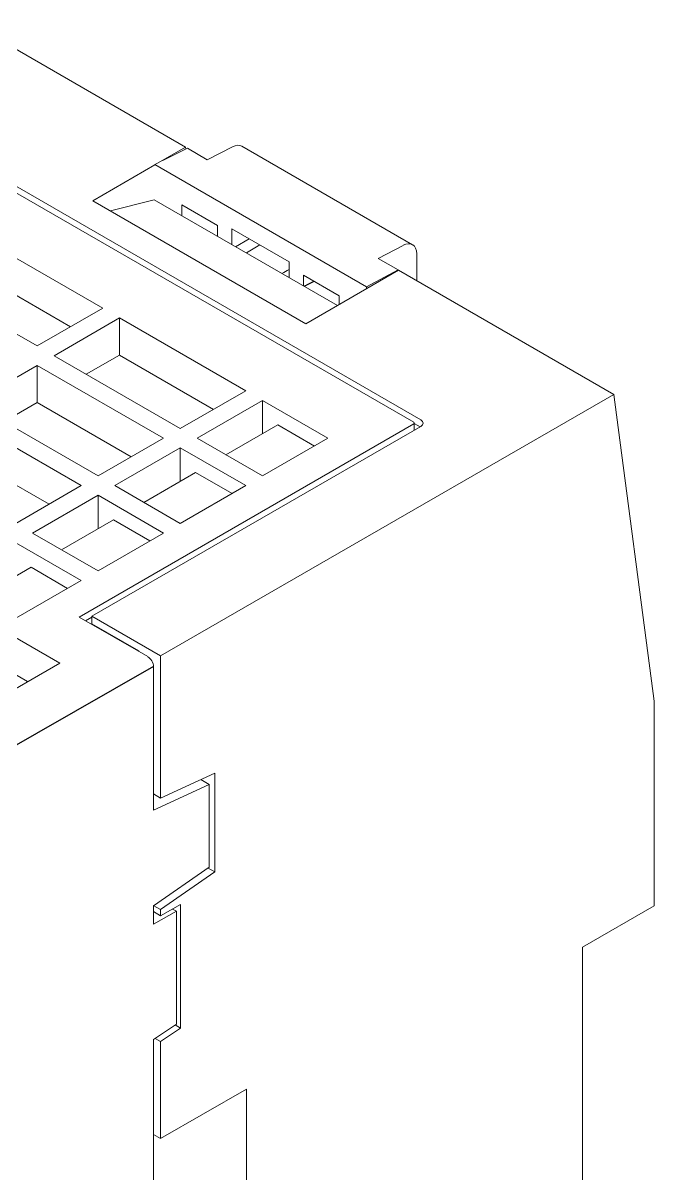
# Model space of a CAD drawing. Header units: inches. Extents: x 9220 to 92460, y -39241 to 4813.
# Drawn here: x 9281.9 to 9313.2, y 4756.4 to 4813.4 of the extents above; entities that cross this region are included whole.
import ezdxf

# ---------------------------------------------------------------- set-up
doc = ezdxf.new("R2010")
doc.units = ezdxf.units.IN
doc.header["$MEASUREMENT"] = 0

# ---------------------------------------------------------------- blocks, each defined once
blk = doc.blocks.new('A$C0f779728')
at = {"lineweight": 0, "extrusion": (-1.66533e-16, 0.816497, 0.57735)}
for p, q in [((2891.8706, -498.2964), (2891.4517, -498.0545)), ((2891.3573, -498.2794), (2892.315, -498.8323)), ((2892.3289, -498.8275), (2891.3657, -498.2713)), ((2891.8175, -498.3271), (2891.8706, -498.2964)), ((2891.8264, -498.3225), (2891.8746, -498.2985)), ((2891.8711, -498.3002), (2891.8706, -498.2964)), ((2891.8746, -498.2985), (2891.9131, -498.3208)), ((2891.9131, -498.3208), (2891.9621, -498.2957)), ((2891.9804, -498.2946), (2892.3126, -498.4864)), ((2891.8108, -498.3303), (2891.8173, -498.327)), ((2891.69, -498.4007), (2891.8111, -498.3308)), ((2891.8108, -498.3303), (2892.2228, -498.5681)), ((2891.8108, -498.3307), (2891.8108, -498.3303)), ((2892.1048, -498.6402), (2891.69, -498.4007)), ((2891.7245, -498.4206), (2891.8097, -498.3987)), ((2891.8097, -498.3987), (2892.1664, -498.6047)), ((2891.8637, -498.409), (2891.8637, -498.4299)), ((2891.9333, -498.4492), (2891.8637, -498.409)), ((2891.9333, -498.4701), (2891.9333, -498.4492)), ((2891.9612, -498.4554), (2891.9612, -498.4862)), ((2892.0725, -498.5197), (2891.9612, -498.4554)), ((2891.7095, -498.6101), (2891.4638, -498.4682)), ((2891.9681, -498.4902), (2891.9948, -498.4748)), ((2892.2944, -498.4876), (2892.2458, -498.5129)), ((2892.3207, -498.5563), (2892.3207, -498.5044)), ((2892.0725, -498.5505), (2892.0725, -498.5197)), ((2892.2458, -498.5129), (2892.2844, -498.5351)), ((2891.3364, -498.5418), (2891.5821, -498.6836)), ((2891.6469, -498.6462), (2891.4638, -498.5405)), ((2892.1003, -498.5456), (2892.1003, -498.5665)), ((2892.1699, -498.5858), (2892.1003, -498.5456)), ((2892.1048, -498.6402), (2892.2854, -498.5359)), ((2892.2228, -498.5681), (2892.2844, -498.5351)), ((2892.2844, -498.5351), (2892.2844, -498.5365)), ((2892.2854, -498.5359), (2892.7044, -498.7778)), ((2892.2228, -498.5721), (2892.2228, -498.5681)), ((2892.1699, -498.6026), (2892.1699, -498.5858)), ((2891.5821, -498.6836), (2891.7095, -498.6101)), ((2891.7422, -498.6289), (2891.6148, -498.7025)), ((2891.9879, -498.7708), (2891.7422, -498.6289)), ((2891.7422, -498.7013), (2891.7422, -498.6289)), ((2891.6148, -498.7025), (2891.8605, -498.8444)), ((2891.7422, -498.7013), (2891.6774, -498.7387)), ((2891.9253, -498.807), (2891.7422, -498.7013)), ((2891.5821, -498.7213), (2891.4547, -498.7949)), ((2891.8279, -498.8632), (2891.5821, -498.7213)), ((2891.5821, -498.7937), (2891.5821, -498.7213)), ((2891.8605, -498.8444), (2891.9879, -498.7708)), ((2891.4547, -498.7949), (2891.7004, -498.9368)), ((2891.5821, -498.7937), (2891.5173, -498.8311)), ((2891.7652, -498.8994), (2891.5821, -498.7937)), ((2891.8222, -499.2871), (2892.7044, -498.7778)), ((2892.0206, -498.7897), (2891.8932, -498.8632)), ((2892.148, -498.8632), (2892.0206, -498.7897)), ((2892.0206, -498.8547), (2892.0206, -498.7897)), ((2892.7044, -498.7778), (2892.7827, -499.3755)), ((2891.6678, -498.9556), (2891.422, -498.8138)), ((2892.315, -498.8355), (2891.6635, -499.2116)), ((2891.6886, -499.21), (2892.3289, -498.8403)), ((2892.0505, -498.8374), (2891.9495, -498.8957)), ((2892.0505, -498.8374), (2892.1216, -498.8785)), ((2892.3161, -498.8339), (2892.3161, -498.8477)), ((2892.3161, -498.8346), (2892.3275, -498.8411)), ((2891.7004, -498.9368), (2891.8279, -498.8632)), ((2891.8932, -498.8632), (2892.0206, -498.9368)), ((2892.0206, -498.9368), (2892.148, -498.8632)), ((2891.6051, -498.9918), (2891.422, -498.8861)), ((2891.8605, -498.8821), (2891.7331, -498.9556)), ((2891.9879, -498.9556), (2891.8605, -498.8821)), ((2891.8605, -498.9471), (2891.8605, -498.8821)), ((2891.8904, -498.9299), (2891.7894, -498.9882)), ((2891.9615, -498.9709), (2891.8904, -498.9299)), ((2891.5404, -499.0292), (2891.6678, -498.9556)), ((2891.7004, -498.9745), (2891.573, -499.0481)), ((2891.8279, -499.0481), (2891.7004, -498.9745)), ((2891.7004, -499.0395), (2891.7004, -498.9745)), ((2891.7331, -498.9556), (2891.8605, -499.0292)), ((2891.8605, -499.0292), (2891.9879, -498.9556)), ((2891.7303, -499.0223), (2891.6293, -499.0806)), ((2891.8014, -499.0633), (2891.7303, -499.0223)), ((2891.6678, -499.1405), (2891.5404, -499.0669)), ((2891.573, -499.0481), (2891.7004, -499.1216)), ((2891.7004, -499.1216), (2891.8279, -499.0481)), ((2891.5702, -499.1147), (2891.4693, -499.173)), ((2891.6413, -499.1557), (2891.5702, -499.1147)), ((2891.5404, -499.214), (2891.6678, -499.1405)), ((2891.626, -499.3012), (2891.3803, -499.1593)), ((2891.7972, -499.2887), (2891.6635, -499.2116)), ((2891.6761, -499.2188), (2891.6886, -499.2116)), ((2891.6886, -499.21), (2891.8222, -499.2871)), ((2891.6886, -499.21), (2891.6886, -499.2245)), ((2891.6886, -499.2245), (2891.7799, -499.2772)), ((2891.7785, -499.278), (2891.7799, -499.2772)), ((2891.7799, -499.2788), (2891.7799, -499.2772)), ((2891.8222, -499.2871), (2891.8222, -499.5642)), ((2891.4986, -499.3748), (2891.626, -499.3012)), ((2891.5634, -499.3374), (2891.5215, -499.3132)), ((2891.8083, -499.5876), (2891.8083, -499.308)), ((2892.7827, -499.3755), (2892.7827, -499.7741)), ((2891.9169, -499.5376), (2891.8083, -499.5876)), ((2891.8222, -499.5642), (2891.928, -499.5155)), ((2891.9169, -499.5376), (2891.9005, -499.5282)), ((2891.9169, -499.6989), (2891.9169, -499.5376)), ((2891.928, -499.5155), (2891.928, -499.7081)), ((2891.8222, -499.5642), (2891.8083, -499.5562)), ((2891.8083, -499.7742), (2891.9169, -499.6989)), ((2891.928, -499.7081), (2891.8222, -499.7815)), ((2891.928, -499.7081), (2891.9147, -499.7004)), ((2891.8083, -499.8095), (2891.8083, -499.7742)), ((2891.8222, -499.7815), (2891.8089, -499.7738)), ((2891.8222, -499.7934), (2891.8612, -499.7717)), ((2891.8222, -499.7815), (2891.8222, -499.7934)), ((2891.8529, -499.7847), (2891.8455, -499.7805)), ((2891.8612, -499.7717), (2891.8612, -500.012)), ((2892.6435, -499.8545), (2892.7827, -499.7741)), ((2891.8529, -499.7847), (2891.8083, -499.8095)), ((2891.8222, -499.7934), (2891.8083, -499.7854)), ((2891.8529, -500.0043), (2891.8529, -499.7847)), ((2892.6435, -500.9989), (2892.6435, -499.8545)), ((2891.8083, -500.0345), (2891.8529, -500.0043)), ((2891.8612, -500.012), (2891.8505, -500.0059)), ((2891.8612, -500.012), (2891.8222, -500.0385)), ((2891.8083, -501.7704), (2891.8083, -500.0345)), ((2891.8222, -500.0385), (2891.8116, -500.0323)), ((2891.8222, -500.0385), (2891.8222, -500.2274)), ((2891.9893, -500.131), (2891.8222, -500.2274)), ((2891.9893, -500.3399), (2891.9893, -500.131)), ((2891.8222, -500.2274), (2891.8083, -500.2194))]:
    blk.add_line(p, q, dxfattribs=at)
blk.add_line((2891.8083, -499.308), (2890.4076, -500.1107))
at = {"lineweight": 0, "extrusion": (-1.91959e-16, 1.11604e-16, -1)}
blk.add_ellipse((2891.9606, -498.3286), major_axis=(0.0198, 0.034), ratio=0.579362, start_param=-0.734793, end_param=-0.001753, dxfattribs=at)
at = {"lineweight": 0}
for centre, major_axis, ratio, start_param, end_param in [((2892.293, -498.5205), (0.0196, 0.0342), 0.575332, -0.787135, 0.731303), ((2892.3178, -498.8339), (0.0157, 0), 0.57735, -0.785398, 0.785398)]:
    blk.add_ellipse(centre, major_axis=major_axis, ratio=ratio, start_param=start_param, end_param=end_param, dxfattribs=at)
at = {"lineweight": 0, "extrusion": (-1.93201e-17, -3.88578e-16, -1)}
blk.add_ellipse((2966.8883, -539.3515), major_axis=(103.0331, 0), ratio=0.57735, start_param=-2.384655, end_param=-2.384288, dxfattribs=at)
at = {"lineweight": 0, "extrusion": (2.38704e-17, -2.22045e-16, -1)}
blk.add_ellipse((2821.3056, -455.2993), major_axis=(-103.0331, 0), ratio=0.57735, start_param=-2.327923, end_param=-2.327734, dxfattribs=at)
at = {"lineweight": 0, "extrusion": (-3.96117e-17, -2.22045e-16, -1)}
blk.add_ellipse((2892.3122, -498.8339), major_axis=(0.00394, 0), ratio=0.57735, start_param=-0.785398, end_param=0.785398, dxfattribs=at)
at = {"lineweight": 0, "extrusion": (2.60689e-16, 2.14608e-16, -1)}
blk.add_ellipse((2891.7972, -499.3016), major_axis=(0.0079, -0.0136), ratio=0.57735, start_param=-2.356194, end_param=-0.785398, dxfattribs=at)
at = {"lineweight": 0}
blk.add_rational_spline([(2892.1017, -498.5673), (2892.1113, -498.5625), (2892.121, -498.5575)], [1.00000000748, 1.00000000918, 1.00000001022], degree=2, dxfattribs=at)

msp = doc.modelspace()

# ---------------------------------------------------------------- block references
at = {"xscale": 25.43077071118945, "yscale": 25.43077071118945, "zscale": 25.43077071118945}
msp.add_blockref('A$C0f779728', (-64252.532, 17479.27), dxfattribs=at)

doc.saveas('drawing.dxf')
